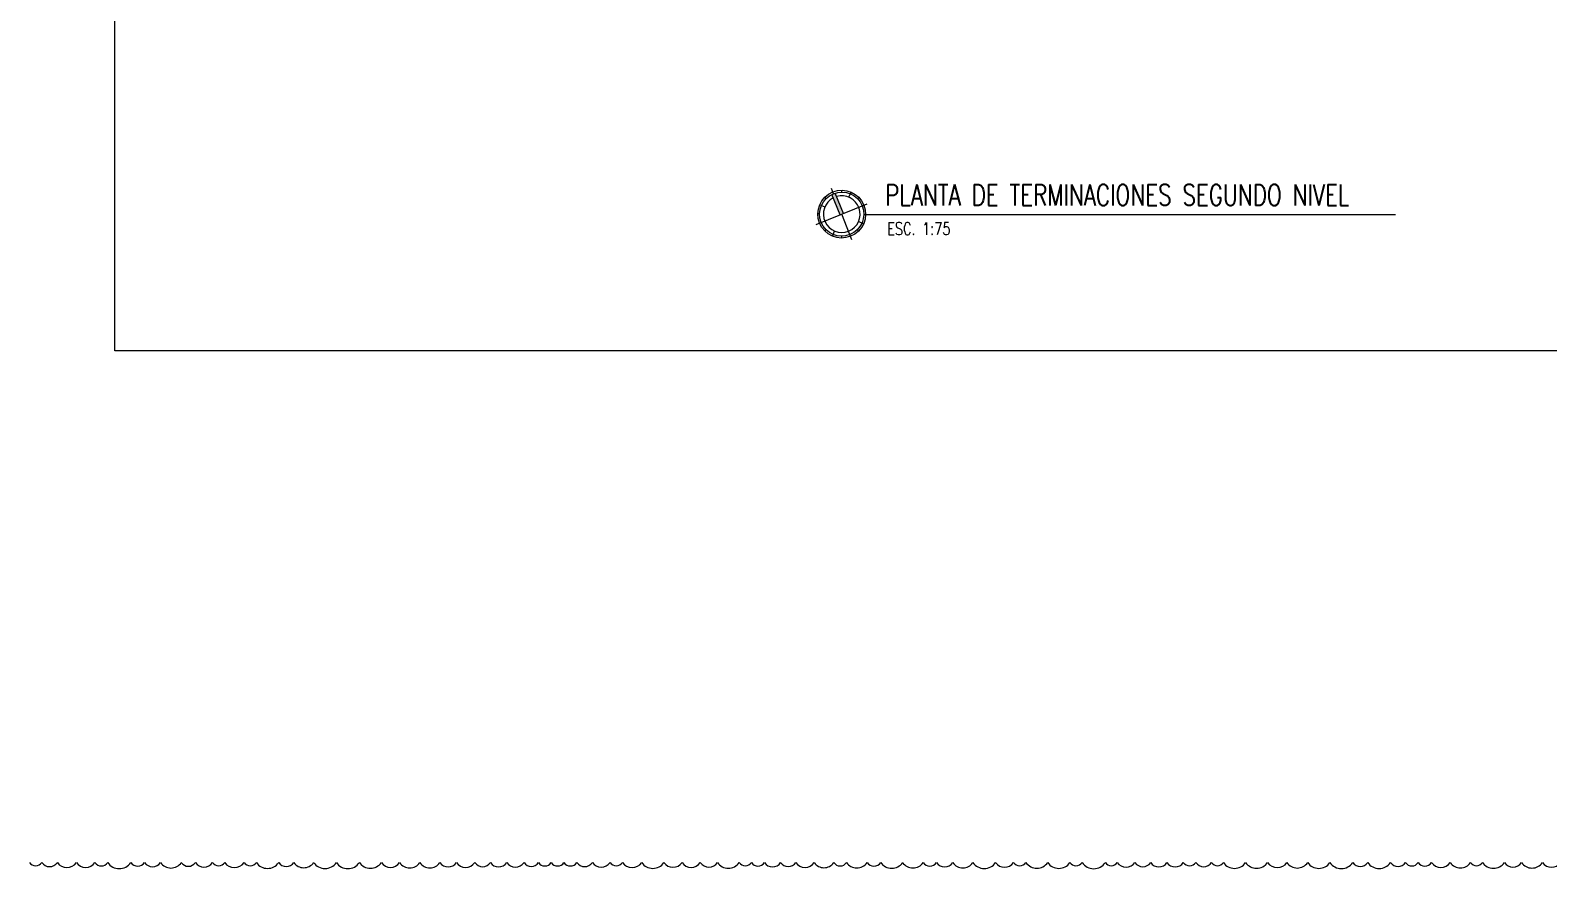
# Model space of a CAD drawing. Header units: metres. Extents: x 8 to 2416, y -346 to 476.
# Drawn here: x 186.26 to 229.56, y -269.64 to -245.69 of the extents above; entities that cross this region are included whole.
import ezdxf

# ---------------------------------------------------------------- set-up
doc = ezdxf.new("R2010")
doc.units = ezdxf.units.M
doc.linetypes.add('0', pattern=[0])
doc.layers.get('0').update_dxf_attribs({"color": 250, "linetype": '0', "lineweight": 20})
doc.layers.get('Defpoints').update_dxf_attribs({"color": 6})
doc.layers.add('A-DETL-IDEN', color=251, linetype='Continuous', lineweight=9)
doc.layers.add('textos', color=7, linetype='Continuous', lineweight=0)
doc.styles.add('Arch-Dim', font='romans.shx', dxfattribs={"width": 0.75})

# ---------------------------------------------------------------- blocks, each defined once
blk = doc.blocks.new('A$C4714e0b5')
at = {"true_color": 0x4d4d4d}
h = blk.add_hatch(color=251, dxfattribs=at)
edge = h.paths.add_edge_path()
edge.add_line((0.42, 0.45), (0.48, 0.45))
edge.add_line((0.48, 0.45), (0.48, 0.809))
edge.add_ellipse((0.45, 0.45), major_axis=(-0.255, 0.255), ratio=1, start_angle=-49.7802, end_angle=-40.2198)
edge.add_line((0.42, 0.809), (0.42, 0.45))
for p, q in [((0.312, 0.783), (0.301, 0.81)), ((0.42, 0.45), (0.42, 0.809)), ((0.45, 0.81), (0.45, 0.9)), ((0.48, 0.45), (0.48, 0.809)), ((0.588, 0.783), (0.599, 0.81)), ((0.117, 0.588), (0.09, 0.599)), ((0.174, 0.726), (0.238, 0.662)), ((0.662, 0.662), (0.726, 0.726)), ((0.783, 0.588), (0.81, 0.599)), ((0, 0.45), (0.9, 0.45)), ((0.117, 0.312), (0.09, 0.301)), ((0.45, 0), (0.45, 0.45)), ((0.783, 0.312), (0.81, 0.301)), ((0.174, 0.174), (0.238, 0.238)), ((0.312, 0.117), (0.301, 0.09)), ((0.588, 0.117), (0.599, 0.09)), ((0.662, 0.238), (0.726, 0.174))]:
    blk.add_line(p, q)
for major_axis, start_param, end_param in [((0.276, 0.276), 5.497787, 11.780972), ((-0.255, 0.255), 3.926991, 10.210176), ((-0.212, 0.212), -0.685231, 5.39762)]:
    blk.add_ellipse((0.45, 0.45), major_axis=major_axis, ratio=1, start_param=start_param, end_param=end_param)

msp = doc.modelspace()

# ---------------------------------------------------------------- linework, layer by layer
at = {"color": 1}
msp.add_lwpolyline([(186.23718, -269.46238, 0.52056705), (186.59156, -269.46238, 0.52056705), (187.03363, -269.46238, 0.52056705), (187.57791, -269.46238, 0.52056705), (188.10828, -269.46238, 0.52056705), (188.47008, -269.46238, 0.52056705), (189.13171, -269.46238, 0.52056705), (189.52178, -269.46238, 0.52056705), (189.97866, -269.46238, 0.52056705), (190.57096, -269.46238, 0.52056705), (190.97254, -269.46238, 0.52056705), (191.46359, -269.46238, 0.52056705), (191.80926, -269.46238, 0.52056705), (192.3638, -269.46238, 0.52056705), (192.71478, -269.46238, 0.52056705), (193.3499, -269.46238, 0.52056705), (193.78465, -269.46238, 0.52056705), (194.34734, -269.46238, 0.52056705), (194.9969, -269.46238, 0.52056705), (195.6534, -269.46238, 0.52056705), (196.28125, -269.46238, 0.52056705), (196.80088, -269.46238, 0.52056705), (197.38053, -269.46238, 0.52056705), (197.9488, -269.46238, 0.52056705), (198.42063, -269.46238, 0.52056705), (198.94703, -269.46238, 0.52056705), (199.39341, -269.46238, 0.52056705), (199.85718, -269.46238, 0.52056705), (200.35137, -269.46238, 0.52056705), (200.76292, -269.46238, 0.52056705), (201.12749, -269.46238, 0.52056705), (201.49142, -269.46238, 0.52056705), (201.86063, -269.46238, 0.52056705), (202.30141, -269.46238, 0.52056705), (202.80613, -269.46238, 0.52056705), (203.16055, -269.46238, 0.52056705), (203.70898, -269.46238, 0.52056705), (204.34303, -269.46238, 0.52056705), (204.85975, -269.46238, 0.52056705), (205.38258, -269.46238, 0.52056705), (205.87316, -269.46238, 0.52056705), (206.49036, -269.46238, 0.52056705), (206.8404, -269.46238, 0.52056705), (207.21348, -269.46238, 0.52056705), (207.67353, -269.46238, 0.52056705), (208.10866, -269.46238, 0.52056705), (208.63117, -269.46238, 0.52056705), (209.19205, -269.46238, 0.52056705), (209.55441, -269.46238, 0.52056705), (210.14139, -269.46238, 0.52056705), (210.53111, -269.46238, 0.52056705), (211.1582, -269.46238, 0.52056705), (211.74367, -269.46238, 0.52056705), (212.12078, -269.46238, 0.52056705), (212.58789, -269.46238, 0.52056705), (213.16088, -269.46238, 0.52056705), (213.80998, -269.46238, 0.52056705), (214.31889, -269.46238, 0.52056705), (214.67588, -269.46238, 0.52056705), (215.29698, -269.46238, 0.52056705), (215.92768, -269.46238, 0.52056705), (216.27609, -269.46238, 0.52056705), (216.94188, -269.46238, 0.52056705), (217.28038, -269.46238, 0.52056705), (217.78399, -269.46238, 0.52056705), (218.2358, -269.46238, 0.52056705), (218.69917, -269.46238, 0.52056705), (219.16592, -269.46238, 0.52056705), (219.52181, -269.46238, 0.52056705), (219.97197, -269.46238, 0.52056705), (220.30917, -269.46238, 0.52056705), (220.9442, -269.46238, 0.52056705), (221.56986, -269.46238, 0.52056705), (222.12197, -269.46238, 0.52056705), (222.71454, -269.46238, 0.52056705), (223.34854, -269.46238, 0.52056705), (224.00317, -269.46238, 0.52056705), (224.42787, -269.46238, 0.52056705), (225.07946, -269.46238, 0.52056705), (225.50667, -269.46238, 0.52056705), (225.86883, -269.46238, 0.52056705), (226.24852, -269.46238, 0.52056705), (226.78473, -269.46238, 0.52056705), (227.36204, -269.46238, 0.52056705), (227.70387, -269.46238, 0.52056705), (228.32939, -269.46238, 0.52056705), (228.81655, -269.46238, 0.52056705), (229.41378, -269.46238, 0.52056705), (229.92964, -269.46238, 0.52056705)], format="xyb", dxfattribs=at)
at = {"layer": 'Defpoints', "lineweight": 13}
msp.add_lwpolyline([(188.67521, -214.0553), (244.97329, -214.0553), (244.97329, -254.8443), (188.67521, -254.8443)], close=True, dxfattribs=at)
at = {"layer": 'textos'}
msp.add_line((210.09885, -250.94913), (225.22144, -250.94913), dxfattribs=at)

# ---------------------------------------------------------------- block references
at = {"layer": 'A-DETL-IDEN', "xscale": 1.747234922339738, "yscale": 1.747234922339738, "zscale": 1.747234922339738, "rotation": 21.91236489214913}
msp.add_blockref('A$C4714e0b5', (208.98143, -251.96502), dxfattribs=at)

# ---------------------------------------------------------------- texts
at = {"layer": 'textos', "lineweight": 13, "attachment_point": 1, "style": 'Arch-Dim'}
for s, insert, char_height in [('PLANTA DE TERMINACIONES SEGUNDO NIVEL', (210.6539, -250.09463), 0.6), ('ESC. 1:75', (210.71651, -251.17771), 0.36)]:
    msp.add_mtext_dynamic_manual_height_columns(s, width=26.6533698, gutter_width=15, heights=[0], dxfattribs=dict(at, insert=insert, char_height=char_height))

doc.saveas('drawing.dxf')
